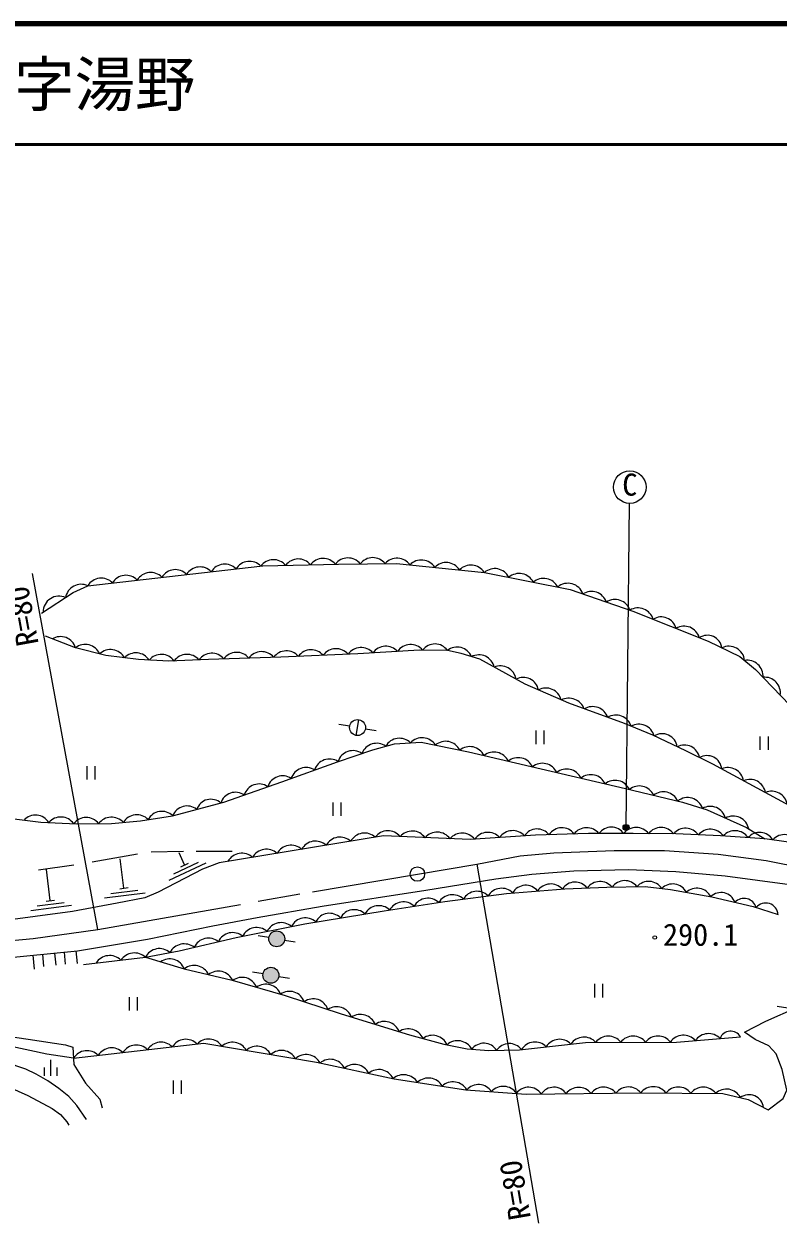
# Model space of a CAD drawing. Units: millimetres, scale not verified. Extents: x 40000 to 680000, y 20000 to 380000.
# Drawn here: x 425838 to 488318, y 280567 to 380000 of the extents above; entities that cross this region are included whole.
import ezdxf
from ezdxf.enums import TextEntityAlignment as Align

# ---------------------------------------------------------------- set-up
doc = ezdxf.new("R2010")
doc.units = ezdxf.units.MM
doc.header["$LTSCALE"] = 1000
doc.linetypes.add('CHAIN', pattern=[18.5, 12, -1.5, 3.5, -1.5])
for name, color, linetype, lineweight in [('M-BGD', 7, 'Continuous', 25), ('M-BGD-EXST', 7, 'Continuous', 25), ('M-BMK', 2, 'CHAIN', 13), ('M-BMK-SRVR', 3, 'Continuous', 25), ('M-STR-HTXT', 7, 'Continuous', 13), ('M-TTL', 2, 'Continuous', 140), ('M-TTL-LINE', 7, 'Continuous', 50)]:
    doc.layers.add(name, color=color, linetype=linetype, lineweight=lineweight)
doc.layers.add('M-TTL-TXT', color=7, linetype='Continuous')
doc.styles.add('ＭＳ ゴシック', font='')
doc.styles.get('ＭＳ ゴシック').set_extended_font_data('MS Gothic')

msp = doc.modelspace()

# ---------------------------------------------------------------- hatches: boundary and pattern name
at = {"layer": 'M-BGD'}
for points in [[(446119, 304135, 1), (447439, 304135, 0.41421), (446779, 304795, 0.41421)], [(445639, 301112, 1), (446959, 301112, 0.41421), (446299, 301772, 0.41421)]]:
    msp.add_hatch(color=256, dxfattribs=at).paths.add_polyline_path(points)
at = {"layer": 'M-BGD-EXST'}
msp.add_hatch(color=256, dxfattribs=at).paths.add_polyline_path([(475511, 313250, 1), (475950, 313489, 1)])

# ---------------------------------------------------------------- linework, layer by layer
at = {"layer": 'M-BGD'}
for p, q in [((453369, 321004), (453583, 322307)), ((452825, 321762), (451937, 321908)), ((454127, 321549), (455016, 321404)), ((468248, 321398), (468248, 320280)), ((468915, 321398), (468915, 320280)), ((486824, 320925), (486824, 319807)), ((487490, 320925), (487490, 319807)), ((431050, 318457), (431050, 317339)), ((431717, 318457), (431717, 317339)), ((451423, 315444), (451423, 314326)), ((452090, 315444), (452090, 314326)), ((436389, 311340), (439068, 311394)), ((439143, 310268), (438687, 311259)), ((440093, 311394), (443077, 311394)), ((427029, 309856), (429954, 310267)), ((431498, 310532), (435256, 311179)), ((434115, 308334), (433816, 310775)), ((437875, 309003), (440924, 310448)), ((438254, 309515), (440288, 310478)), ((438826, 310118), (439459, 310417)), ((428017, 307301), (427692, 309870)), ((433768, 308290), (434463, 308378)), ((427670, 307257), (428364, 307345)), ((432516, 307528), (435865, 307950)), ((433037, 307896), (435269, 308177)), ((426418, 306494), (429766, 306917)), ((426939, 306862), (429171, 307144)), ((446127, 304242), (445239, 304387)), ((447430, 304029), (448318, 303883)), ((426701, 301618), (426588, 302782)), ((427492, 301848), (427394, 302860)), ((428491, 301947), (428394, 302957)), ((429282, 302046), (429186, 303033)), ((430270, 302090), (430170, 303128)), ((445647, 301218), (444759, 301364)), ((446950, 301005), (447838, 300860)), ((473113, 300392), (473113, 299274)), ((473780, 300392), (473780, 299274)), ((434556, 299297), (434556, 298179)), ((435222, 299297), (435222, 298179)), ((489141, 298390), (488253, 298536)), ((427524, 292780), (427524, 293477)), ((428057, 292780), (428057, 294108)), ((428590, 292780), (428590, 293477)), ((438198, 292391), (438198, 291273)), ((438865, 292391), (438865, 291273))]:
    msp.add_line(p, q, dxfattribs=at)
for points in [[(427301, 331134), (429913, 332848), (431121, 333413), (436675, 334055), (445635, 335060), (451890, 335207), (456698, 335256), (463998, 334518), (471087, 333096), (476288, 331306), (482518, 328830), (485150, 327545), (486440, 326479), (490002, 322781)], [(493319, 313058), (488937, 315365), (482924, 318612), (480674, 319729), (477956, 321011), (475610, 321977), (470980, 323664), (467364, 325264), (463597, 327319), (462058, 327806), (460927, 328054), (458608, 328082), (453502, 327765), (447111, 327498), (441118, 327307), (437853, 327151), (435330, 327296), (432621, 327628), (430107, 328270), (427613, 329225)], [(423923, 314224), (427235, 313811), (430176, 313669), (433085, 313701), (435491, 313921), (438148, 314345), (442404, 315459), (447194, 317161), (451806, 318823), (454736, 319812), (456537, 320306), (458754, 320445), (462673, 319630), (467863, 318422), (475692, 316588), (480394, 315470), (482455, 314825), (485715, 313355), (487218, 312431)], [(490579, 311969), (487218, 312431), (483564, 312680), (479857, 312837), (476321, 312863), (472607, 312863), (468233, 312732), (462817, 312364), (455631, 312667), (442011, 310435), (440634, 309916), (436957, 307997), (435858, 307523), (433562, 307081), (429862, 306411), (423640, 305582), (418778, 305203), (413938, 305189)], [(423807, 302513), (430269, 303138), (436066, 304094), (441482, 305218), (445156, 305911), (450553, 306829), (459126, 308171), (464950, 309114), (467929, 309494), (471387, 309775), (475928, 309877), (479845, 309730), (483943, 309353), (489303, 308632)], [(430775, 301993), (435900, 302609), (438701, 303145), (443430, 304237), (449112, 305389), (455695, 306464), (460701, 307218), (465815, 307894), (470643, 308271), (474139, 308410), (477298, 308470), (479398, 308232), (482835, 307617), (486272, 306803), (488318, 306147)], [(435900, 302609), (439124, 301641), (443082, 300696), (447469, 299441), (452116, 297917), (457773, 296175), (460624, 295407), (462574, 295009), (464347, 294876), (466892, 294931), (472377, 295544), (479918, 295577), (485199, 296008)], [(412004, 300346), (412647, 299336), (414300, 298235), (416298, 297775), (421305, 296536), (426174, 295801), (429274, 295342), (429894, 295159), (429963, 293713), (430928, 292152), (432122, 290843), (432329, 290132)], [(487496, 289950), (488751, 290885), (489048, 291586), (488666, 293307), (488155, 294603), (487560, 295262), (486433, 295772), (485541, 296388), (487305, 297302), (492550, 299637)], [(429933, 294224), (427732, 294564), (422696, 295640), (418609, 296497), (415508, 297361), (413893, 297711), (413372, 297720), (413121, 297639), (413047, 297431)], [(429933, 294224), (440739, 295475), (450070, 293899), (456516, 292537), (462447, 291616), (467448, 291265), (476989, 291357), (483740, 291320), (485839, 290823), (487496, 289950)], [(431023, 289148), (430217, 290308), (429540, 291049), (428734, 291725), (427810, 292348), (426843, 292917), (425988, 293328), (424290, 293916)], [(422922, 292593), (426149, 291136), (428161, 290061), (428855, 289558), (429376, 288969), (429549, 288674)]]:
    msp.add_lwpolyline(points, dxfattribs=at)
for centre, radius in [((453476, 321656), 660), ((446779, 304135), 660), ((478108, 304244), 150), ((446299, 301112), 660)]:
    msp.add_circle(centre, radius, dxfattribs=at)
for centre, radius, start, end in [((442474, 333902), 1304, 44.18689, 148.61241), ((444522, 334131), 1304, 44.18689, 148.61241), ((446513, 334266), 1309, 39.83898, 143.73052), ((448567, 334330), 1304, 39.13443, 143.55996), ((450628, 334378), 1304, 39.13443, 143.55996), ((452679, 334415), 1304, 38.46548, 142.89101), ((454740, 334439), 1304, 38.46548, 142.89101), ((456751, 334401), 1304, 34.6446, 139.37561), ((458769, 334244), 1304, 32.00938, 136.43491), ((460820, 334036), 1304, 32.00938, 136.43491), ((462870, 333829), 1304, 32.00938, 136.43491), ((434284, 332974), 1304, 44.38869, 148.81422), ((436331, 333211), 1304, 44.30628, 148.78061), ((438376, 333451), 1299, 43.88222, 148.91707), ((440426, 333672), 1304, 44.18689, 148.61241), ((464851, 333532), 1304, 26.44488, 130.87041), ((466872, 333126), 1304, 26.44488, 130.87041), ((430572, 332230), 1304, 65.11373, 170.92268), ((432237, 332737), 1304, 44.38869, 148.81422), ((468893, 332721), 1304, 26.44488, 130.87041), ((470914, 332316), 1304, 18.52128, 130.87041), ((428736, 331252), 1304, 65.11373, 181.44628), ((472865, 331639), 1304, 18.79571, 123.22124), ((474814, 330968), 1304, 18.79571, 123.22124), ((476720, 330274), 1301, 16.26087, 121.04785), ((478642, 329543), 1286, 15.04629, 121.60471), ((428859, 327892), 1304, 16.84964, 121.27517), ((480546, 328754), 1304, 16.11273, 120.53826), ((482456, 328073), 1232, 9.02173, 122.20371), ((430908, 327241), 1304, 23.44498, 127.87051), ((451697, 326890), 1304, 40.17256, 144.59809), ((453766, 326988), 1305, 40.91638, 145.27555), ((455824, 327098), 1305, 41.87685, 145.2336), ((457874, 327236), 1304, 40.2809, 145.76799), ((459888, 327302), 1282, 35.94435, 142.69227), ((461721, 327014), 1309, 23.3254, 127.35936), ((484248, 327096), 1304, 5.33527, 116.19093), ((433011, 326822), 1304, 28.26034, 134.02771), ((435110, 326543), 1306, 32.52359, 136.68148), ((437216, 326414), 1304, 35.51989, 140.36389), ((439345, 326423), 1304, 40.5266, 144.95213), ((441396, 326511), 1304, 39.9706, 144.39613), ((443456, 326589), 1304, 39.23283, 144.39613), ((445522, 326648), 1304, 39.6125, 144.03803), ((447582, 326714), 1304, 40.41312, 144.03803), ((449638, 326804), 1304, 40.17256, 144.59809), ((463529, 326378), 1304, 12.55745, 117.71036), ((485775, 325934), 1304, 355.01561, 100.11869), ((465324, 325466), 1304, 9.17448, 113.60001), ((467203, 324529), 1288, 11.00256, 117.31874), ((487214, 324524), 1304, 351.71595, 96.14148), ((469087, 323628), 1304, 13.91689, 118.34242), ((470975, 322706), 1383, 20.64651, 116.75344), ((472964, 322090), 1304, 17.77096, 122.19649), ((474901, 321385), 1304, 16.44592, 122.19649), ((476800, 320628), 1300, 15.00945, 119.94301), ((455059, 319045), 1303, 54.61268, 159.12006), ((456946, 319463), 1303, 45.30794, 150.32818), ((458824, 319507), 1304, 32.12464, 137.44039), ((460774, 319209), 1304, 26.03986, 130.46539), ((478708, 319874), 1271, 8.56237, 120.9182), ((480556, 318923), 1284, 10.66209, 117.3906), ((453098, 318439), 1304, 55.22773, 162.02833), ((462777, 318761), 1315, 25.6004, 129.17454), ((464783, 318320), 1301, 24.71615, 129.08902), ((482434, 318109), 1219, 5.24972, 120.36505), ((449225, 317025), 1315, 58.20554, 161.4256), ((451158, 317740), 1304, 57.60281, 162.02833), ((466788, 317852), 1304, 24.68982, 129.11535), ((468795, 317388), 1302, 24.45115, 129.17126), ((470801, 316913), 1304, 24.60319, 129.02871), ((484175, 317028), 1304, 9.42388, 113.84941), ((447278, 316341), 1306, 57.56402, 161.75617), ((472808, 316443), 1304, 24.60319, 129.02871), ((474815, 315974), 1303, 24.52603, 129.04685), ((485989, 316049), 1304, 9.42388, 113.84941), ((443370, 314997), 1287, 55.68677, 162.15678), ((445315, 315706), 1270, 55.29004, 163.81889), ((476821, 315511), 1297, 24.00652, 129.24099), ((478823, 315022), 1304, 24.41099, 128.83652), ((487803, 315068), 1306, 9.55435, 113.81908), ((441320, 314477), 1232, 47.9449, 161.40267), ((480829, 314546), 1304, 17.87157, 128.83652), ((426787, 313090), 1304, 31.88394, 136.66367), ((428888, 312934), 1304, 34.84815, 139.64385), ((433089, 312883), 1340, 42.66363, 143.02066), ((435186, 313128), 1295, 43.65586, 149.18467), ((437264, 313412), 1294, 46.32249, 151.87761), ((439346, 313877), 1278, 50.92857, 158.419), ((482711, 313815), 1300, 14.61785, 119.53132), ((484615, 313015), 1300, 10.19103, 119.82442), ((430992, 312905), 1292, 37.35924, 143.16615), ((468366, 311973), 1271, 38.56117, 146.83919), ((470409, 312117), 1234, 35.13147, 148.29662), ((472462, 312052), 1300, 38.56241, 143.41907), ((474510, 312126), 1267, 35.57741, 144.43074), ((476567, 312071), 1297, 37.10272, 142.3733), ((478626, 312090), 1278, 35.84496, 143.30669), ((480661, 312000), 1304, 35.55059, 139.97611), ((482716, 311930), 1294, 34.64072, 140.19353), ((449989, 310933), 1304, 47.09601, 151.52154), ((452023, 311266), 1304, 47.09601, 151.52154), ((454057, 311600), 1304, 47.09601, 151.52154), ((456000, 311788), 1304, 38.99277, 144.00562), ((458009, 311767), 1304, 35.36661, 139.79214), ((460069, 311680), 1304, 35.36661, 139.79214), ((462141, 311562), 1334, 38.27887, 139.16262), ((464271, 311662), 1304, 41.67895, 146.10448), ((466328, 311802), 1304, 41.67895, 146.10448), ((484755, 311798), 1304, 33.89338, 138.31891), ((486796, 311696), 1267, 30.48797, 139.14345), ((488846, 311510), 1267, 25.20363, 139.14345), ((443886, 309932), 1304, 47.09601, 151.52154), ((445920, 310266), 1304, 47.09601, 151.52154), ((447954, 310599), 1304, 47.09601, 151.52154), ((465415, 307025), 1304, 44.78785, 149.21337), ((467417, 307344), 1233, 37.56998, 150.85044), ((469484, 307379), 1304, 42.25576, 146.68129), ((471509, 307590), 1251, 37.09432, 147.87153), ((473566, 307583), 1304, 39.84319, 144.26872), ((475611, 307684), 1277, 37.23038, 144.87478), ((477600, 307601), 1296, 33.33834, 138.65403), ((479584, 307397), 1285, 27.77568, 134.50035), ((481594, 307027), 1304, 27.63332, 132.05885), ((459309, 306200), 1304, 46.35812, 150.78365), ((461338, 306493), 1303, 45.51216, 150.04339), ((463375, 306782), 1294, 44.74812, 150.30229), ((483599, 306748), 1226, 19.76134, 133.85277), ((485506, 306445), 1040, 15.74028, 136.39422), ((453205, 305247), 1304, 47.05861, 151.48414), ((455239, 305580), 1304, 46.75844, 151.48414), ((457271, 305893), 1304, 46.35812, 150.78365), ((487298, 306080), 1022, 3.79531, 140.69218), ((447147, 304175), 1304, 49.24544, 153.67097), ((449155, 304576), 1297, 47.88606, 153.06653), ((451157, 304998), 1254, 44.03019, 154.51256), ((443123, 303358), 1292, 49.7304, 155.47152), ((445127, 303766), 1304, 49.24544, 153.67097), ((437063, 302018), 1304, 48.62208, 153.04761), ((439113, 302370), 1344, 52.11739, 152.22767), ((441122, 302884), 1304, 50.79295, 155.21848), ((432929, 301434), 1312, 45.08995, 148.60613), ((434984, 301602), 1361, 47.68295, 146.01313), ((437908, 301171), 1303, 21.1464, 125.4286), ((439941, 300625), 1304, 24.36286, 128.78839), ((441945, 300148), 1302, 24.19173, 128.83019), ((443906, 299635), 1301, 21.63778, 126.43611), ((445888, 299069), 1301, 21.62366, 126.45023), ((447837, 298480), 1300, 19.77561, 124.72428), ((449803, 297878), 1280, 18.18335, 125.48961), ((451751, 297182), 1317, 20.82552, 123.76886), ((453703, 296491), 1366, 23.89449, 121.87462), ((455701, 295977), 1304, 20.67179, 125.09732), ((457677, 295333), 1338, 23.69907, 124.38921), ((484391, 295554), 928, 29.28914, 160.03395), ((435149, 294024), 1304, 44.391, 148.81653), ((437197, 294261), 1304, 44.391, 148.81653), ((439244, 294498), 1304, 44.37567, 148.8012), ((441133, 294523), 1304, 32.43684, 137.16251), ((443116, 294263), 1304, 28.19833, 132.62386), ((459692, 294817), 1317, 23.93408, 126.869), ((461774, 294367), 1319, 27.7296, 131.73168), ((463941, 294213), 1260, 32.47386, 142.47762), ((466054, 294179), 1268, 37.46227, 145.89642), ((468174, 294271), 1304, 44.16216, 148.58769), ((470223, 294500), 1304, 44.16216, 148.58769), ((472241, 294682), 1304, 41.64472, 146.13518), ((474253, 294760), 1304, 37.68128, 142.82105), ((476319, 294762), 1304, 38.03895, 142.46448), ((478381, 294772), 1304, 38.03895, 142.46448), ((480485, 294841), 1304, 41.30214, 145.72766), ((482562, 294932), 1340, 44.45952, 144.97691), ((431054, 293550), 1304, 44.391, 148.81653), ((433102, 293787), 1304, 44.391, 148.81653), ((445149, 293920), 1304, 28.19833, 132.62386), ((447181, 293577), 1304, 28.19833, 132.62386), ((449214, 293233), 1304, 27.50317, 132.62386), ((451214, 292841), 1304, 25.85507, 130.2806), ((453230, 292414), 1304, 25.85507, 130.2806), ((455247, 291988), 1304, 25.85507, 130.2806), ((457289, 291460), 1399, 33.66795, 128.39281), ((459350, 291288), 1304, 28.96534, 133.39087), ((461388, 290967), 1309, 29.44684, 133.28693), ((463500, 290741), 1304, 33.7719, 138.19742), ((465556, 290597), 1304, 33.7719, 138.19742), ((467655, 290555), 1272, 34.59015, 142.92912), ((469739, 290573), 1254, 35.27648, 145.82901), ((471801, 290508), 1304, 38.33998, 142.76551), ((473862, 290528), 1304, 38.33998, 142.76551), ((475924, 290548), 1304, 38.33998, 142.76551), ((477985, 290568), 1304, 36.64535, 142.76551), ((480057, 290541), 1304, 37.47493, 141.90045), ((482119, 290530), 1304, 37.47493, 141.90045), ((484041, 290368), 1304, 27.77495, 132.89581), ((485912, 289987), 1222, 7.52646, 125.92804)]:
    msp.add_arc(centre, radius, start, end, dxfattribs=at)
at = {"layer": 'M-BGD-EXST'}
msp.add_line((475730, 313370), (476021, 340240), dxfattribs=at)
for centre, radius in [((476036, 341590), 1350), ((475730, 313370), 250)]:
    msp.add_circle(centre, radius, dxfattribs=at)
at = {"layer": 'M-BMK'}
msp.add_lwpolyline([(421698, 303703), (426590, 304153), (431951, 304910), (449735, 308041), (458433, 309507), (463365, 310338), (466960, 311021), (469753, 311272), (474735, 311448), (478912, 311448), (483365, 311147), (487341, 310618), (492271, 309671)], dxfattribs=at)
at = {"layer": 'M-BMK-SRVR'}
msp.add_circle((458433, 309507), 600, dxfattribs=at)
at = {"layer": 'M-STR-HTXT'}
for p, q in [((431951, 304910), (426551, 334430)), ((463365, 310338), (468470, 280567))]:
    msp.add_line(p, q, dxfattribs=at)
at = {"layer": 'M-TTL'}
msp.add_line((680000, 380000), (40000, 380000), dxfattribs=at)
at = {"layer": 'M-TTL-LINE'}
msp.add_line((40000, 370000), (680000, 370000), dxfattribs=at)

# ---------------------------------------------------------------- texts
at = {"layer": 'M-BGD', "style": 'ＭＳ ゴシック'}
msp.add_text('290.1', height=1833, dxfattribs=at).set_placement((478791, 303008), align=Align.BOTTOM_LEFT)
at = {"layer": 'M-BGD-EXST', "style": 'ＭＳ ゴシック'}
msp.add_text('C', height=1833, rotation=358.508, dxfattribs=at).set_placement((475378, 340357), align=Align.BOTTOM_LEFT)
at = {"layer": 'M-STR-HTXT', "style": 'ＭＳ ゴシック'}
for rotation, p in [(100.366, (427599, 328701)), (99.732, (468382, 281083))]:
    msp.add_text('R=80', height=1833, rotation=rotation, dxfattribs=at).set_placement(p, align=Align.BOTTOM_LEFT)
at = {"layer": 'M-TTL-TXT', "style": 'ＭＳ ゴシック'}
msp.add_text('周南市大字湯野', height=3666, dxfattribs=at).set_placement((405024, 375000), align=Align.MIDDLE_LEFT)

doc.saveas('drawing.dxf')
